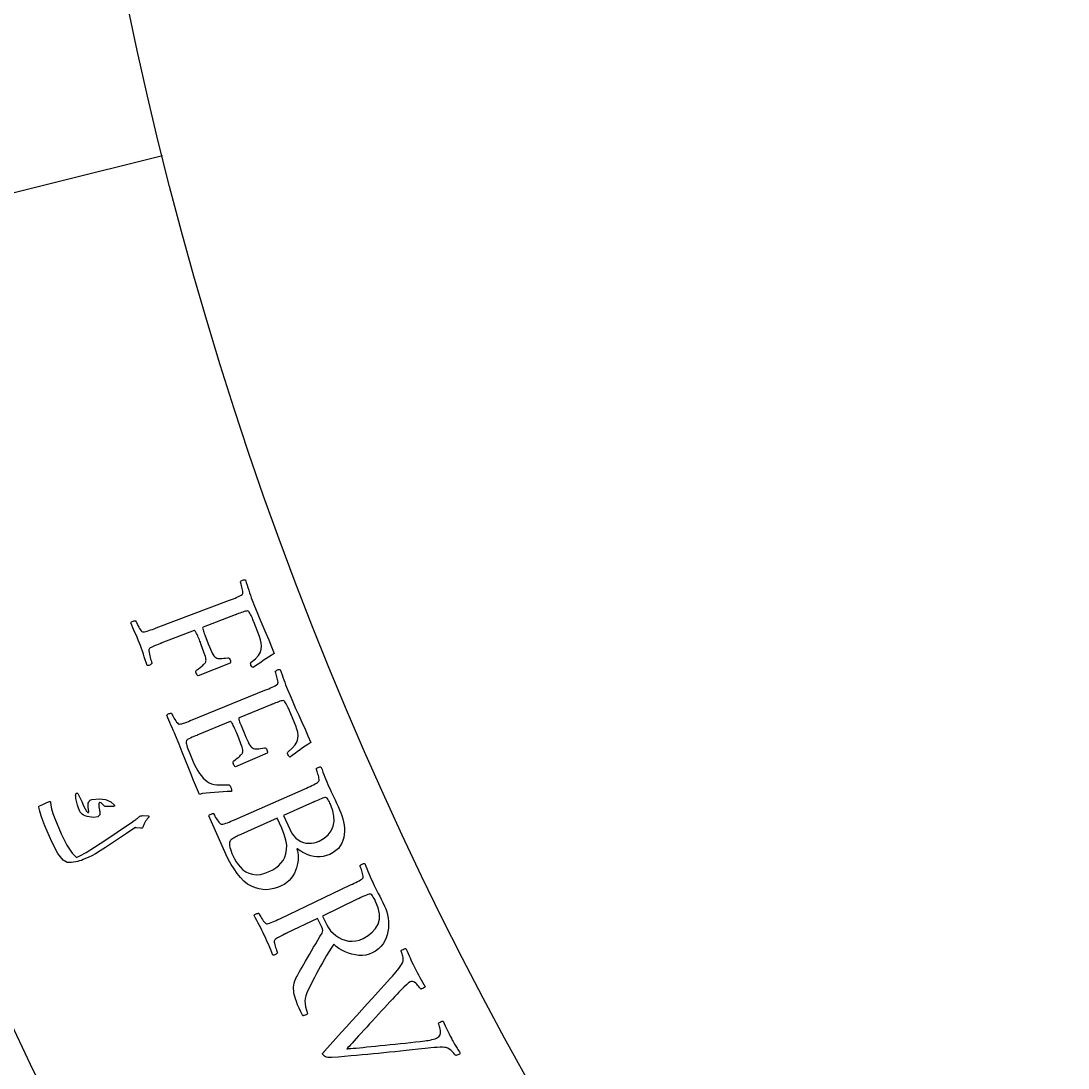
# Model space of a CAD drawing. Header units: millimetres. Extents: x -65 to 65, y -65 to 75.
# Drawn here: x -44.23 to -32, y -21.26 to -9.03 of the extents above; entities that cross this region are included whole.
import ezdxf

# ---------------------------------------------------------------- set-up
doc = ezdxf.new("R2010")
doc.units = ezdxf.units.MM
for name, color, linetype in [('CUT_OUTER', 1, 'Continuous'), ('ENGRAVE', 7, 'Continuous'), ('TEXT', 5, 'Continuous')]:
    doc.layers.add(name, color=color, linetype=linetype)

msp = doc.modelspace()

# ---------------------------------------------------------------- linework, layer by layer
at = {"layer": 'CUT_OUTER'}
msp.add_arc((-0.0001, -0.0002), 64.9998, 178.916906, 2.285404, dxfattribs=at)
at = {"layer": 'ENGRAVE'}
msp.add_lwpolyline([(-50.1431, -12.4888), (-42.5744, -10.6037)], dxfattribs=at)
for radius in [63.7, 63.7, 61.9938, 58.825, 58.825, 56.3225, 51.675, 51.675, 48.945, 43.875, 43.875]:
    msp.add_circle((0, 0), radius, dxfattribs=at)
at = {"layer": 'TEXT'}
for points in [[(-41.5283, -15.7963), (-41.5007, -15.8673), (-41.471, -15.9415), (-41.4389, -16.0188), (-41.4046, -16.0993), (-41.3697, -16.181), (-41.3357, -16.2619), (-41.3028, -16.342), (-41.2709, -16.4214), (-41.3058, -16.4415), (-41.3389, -16.4618), (-41.3701, -16.4823), (-41.3996, -16.5028), (-41.4284, -16.5235), (-41.4578, -16.5441), (-41.4878, -16.5647), (-41.5184, -16.5852), (-41.5252, -16.5811), (-41.5315, -16.5747), (-41.5372, -16.566), (-41.5423, -16.5551), (-41.546, -16.5431), (-41.5467, -16.5335), (-41.5444, -16.5262), (-41.5392, -16.5212), (-41.4914, -16.4816), (-41.4558, -16.4433), (-41.4326, -16.406), (-41.4215, -16.3699), (-41.4192, -16.3339), (-41.4219, -16.297), (-41.4297, -16.2592), (-41.4425, -16.2205), (-41.5081, -16.0516), (-41.511, -16.0444), (-41.515, -16.0346), (-41.5201, -16.0224), (-41.5263, -16.0078), (-41.5331, -15.9922), (-41.5401, -15.9773), (-41.5472, -15.963), (-41.5546, -15.9494), (-41.5619, -15.9377), (-41.5688, -15.9294), (-41.5753, -15.9244), (-41.5814, -15.9227), (-41.5935, -15.9242), (-41.6068, -15.9269), (-41.6215, -15.9309), (-41.6375, -15.9361), (-41.6543, -15.942), (-41.6712, -15.9481), (-41.6884, -15.9545), (-41.7058, -15.961), (-41.7126, -15.9636), (-41.7186, -15.9659), (-41.7239, -15.968), (-41.7284, -15.9697), (-42.1026, -16.1129), (-42.1057, -16.116), (-42.1068, -16.1221), (-42.1058, -16.1312), (-42.1027, -16.1434), (-42.0984, -16.1573), (-42.0935, -16.172), (-42.0881, -16.1873), (-42.0821, -16.2033), (-42.0419, -16.3072), (-42.0286, -16.3408), (-42.0162, -16.3702), (-42.0049, -16.3955), (-41.9946, -16.4166), (-41.9846, -16.4341), (-41.9745, -16.4483), (-41.9641, -16.4594), (-41.9534, -16.4674), (-41.942, -16.4728), (-41.9291, -16.4766), (-41.9148, -16.4786), (-41.8992, -16.4789), (-41.8815, -16.4779), (-41.8612, -16.4762), (-41.8382, -16.4738), (-41.8126, -16.4706), (-41.8053, -16.4706), (-41.7986, -16.4744), (-41.7926, -16.482), (-41.7871, -16.4933), (-41.7833, -16.5048), (-41.7814, -16.515), (-41.7816, -16.524), (-41.7837, -16.5317), (-42.1604, -16.6808), (-42.166, -16.6771), (-42.1714, -16.6709), (-42.1765, -16.6623), (-42.1815, -16.6513), (-42.185, -16.6398), (-42.1858, -16.63), (-42.1839, -16.6217), (-42.1792, -16.615), (-42.1552, -16.5976), (-42.135, -16.5825), (-42.1184, -16.5696), (-42.1055, -16.5589), (-42.0955, -16.5498), (-42.0874, -16.5417), (-42.0813, -16.5348), (-42.0771, -16.5288), (-42.0742, -16.5234), (-42.0717, -16.5176), (-42.0699, -16.5117), (-42.0685, -16.5055), (-42.0674, -16.4972), (-42.0682, -16.486), (-42.0709, -16.4716), (-42.0756, -16.4542), (-42.0816, -16.4348), (-42.0881, -16.4147), (-42.0952, -16.3937), (-42.1029, -16.372), (-42.1109, -16.3502), (-42.1187, -16.3291), (-42.1264, -16.3087), (-42.134, -16.289), (-42.1393, -16.2753), (-42.1452, -16.2607), (-42.1515, -16.2453), (-42.1582, -16.2291), (-42.1651, -16.2131), (-42.1718, -16.1983), (-42.1784, -16.1847), (-42.1847, -16.1725), (-42.1908, -16.1625), (-42.1966, -16.1559), (-42.2022, -16.1528), (-42.2075, -16.153), (-42.5838, -16.297), (-42.5868, -16.2982), (-42.5899, -16.2994), (-42.593, -16.3006), (-42.5961, -16.3018), (-42.5992, -16.3029), (-42.6023, -16.3041), (-42.6053, -16.3053), (-42.6084, -16.3065), (-42.6275, -16.3139), (-42.6456, -16.321), (-42.6628, -16.3279), (-42.679, -16.3347), (-42.6939, -16.3413), (-42.7071, -16.3481), (-42.7187, -16.355), (-42.7286, -16.362), (-42.7321, -16.3678), (-42.7339, -16.3774), (-42.734, -16.3905), (-42.7324, -16.4074), (-42.7296, -16.4262), (-42.7258, -16.4452), (-42.7213, -16.4646), (-42.7158, -16.4842), (-42.7104, -16.5022), (-42.7059, -16.5169), (-42.7022, -16.5282), (-42.6993, -16.5361), (-42.7031, -16.5407), (-42.7087, -16.5454), (-42.7161, -16.5499), (-42.7253, -16.5545), (-42.7348, -16.5581), (-42.7432, -16.5599), (-42.7506, -16.56), (-42.7568, -16.5583), (-42.767, -16.5262), (-42.7775, -16.4934), (-42.7884, -16.46), (-42.7996, -16.426), (-42.811, -16.3922), (-42.8224, -16.3595), (-42.8338, -16.3279), (-42.8452, -16.2972), (-42.8586, -16.263), (-42.8718, -16.231), (-42.885, -16.2012), (-42.898, -16.1735), (-42.9107, -16.1465), (-42.9231, -16.1185), (-42.935, -16.0897), (-42.9465, -16.06), (-42.9429, -16.0546), (-42.9374, -16.0498), (-42.9298, -16.0455), (-42.9203, -16.0419), (-42.9105, -16.0392), (-42.9019, -16.0377), (-42.8947, -16.0374), (-42.8887, -16.0384), (-42.8857, -16.0459), (-42.8814, -16.0558), (-42.8756, -16.0681), (-42.8685, -16.083), (-42.8605, -16.0987), (-42.852, -16.1138), (-42.8429, -16.1282), (-42.8334, -16.142), (-42.8241, -16.1537), (-42.8159, -16.1618), (-42.8088, -16.1663), (-42.8027, -16.1672), (-42.7881, -16.1659), (-42.7719, -16.163), (-42.7544, -16.1585), (-42.7353, -16.1524), (-42.7152, -16.1453), (-42.6944, -16.1378), (-42.6728, -16.1299), (-42.6505, -16.1215), (-41.7917, -15.7969), (-41.7694, -15.7884), (-41.7478, -15.78), (-41.7269, -15.7717), (-41.7067, -15.7636), (-41.6879, -15.7554), (-41.6714, -15.7471), (-41.6572, -15.7386), (-41.6452, -15.73), (-41.6405, -15.7251), (-41.6377, -15.7171), (-41.6371, -15.706), (-41.6385, -15.6917), (-41.6412, -15.6758), (-41.6444, -15.6597), (-41.6481, -15.6433), (-41.6524, -15.6267), (-41.6566, -15.6113), (-41.6602, -15.5986), (-41.6633, -15.5885), (-41.6659, -15.5811), (-41.662, -15.5766), (-41.6563, -15.5721), (-41.6489, -15.5676), (-41.6397, -15.5633), (-41.6301, -15.5598), (-41.6217, -15.558), (-41.6143, -15.5579), (-41.6082, -15.5595), (-41.598, -15.59), (-41.588, -15.6204), (-41.5782, -15.6505), (-41.5686, -15.6804), (-41.559, -15.7099), (-41.5491, -15.7391), (-41.5388, -15.7679), (-41.5283, -15.7963)], [(-41.1155, -16.8415), (-41.0862, -16.9118), (-41.0545, -16.9852), (-41.0206, -17.0618), (-40.9842, -17.1414), (-40.9472, -17.2221), (-40.9112, -17.3021), (-40.8763, -17.3814), (-40.8423, -17.46), (-40.8767, -17.481), (-40.9093, -17.5021), (-40.9401, -17.5233), (-40.9689, -17.5446), (-40.9972, -17.566), (-41.0261, -17.5873), (-41.0556, -17.6086), (-41.0857, -17.63), (-41.0926, -17.626), (-41.099, -17.6198), (-41.1049, -17.6112), (-41.1103, -17.6004), (-41.1143, -17.5886), (-41.1153, -17.579), (-41.1132, -17.5716), (-41.1081, -17.5665), (-41.0613, -17.5258), (-41.0267, -17.4865), (-41.0044, -17.4487), (-40.9943, -17.4123), (-40.9928, -17.3762), (-40.9965, -17.3394), (-41.0052, -17.3018), (-41.019, -17.2634), (-41.0889, -17.0963), (-41.092, -17.0891), (-41.0962, -17.0795), (-41.1016, -17.0674), (-41.1081, -17.0529), (-41.1153, -17.0375), (-41.1227, -17.0228), (-41.1302, -17.0087), (-41.1379, -16.9952), (-41.1455, -16.9838), (-41.1526, -16.9756), (-41.1592, -16.9708), (-41.1654, -16.9692), (-41.1774, -16.9711), (-41.1907, -16.9741), (-41.2053, -16.9785), (-41.2212, -16.984), (-41.2378, -16.9904), (-41.2545, -16.9969), (-41.2715, -17.0037), (-41.2887, -17.0107), (-41.2955, -17.0135), (-41.3015, -17.016), (-41.3067, -17.0181), (-41.3111, -17.0199), (-41.6816, -17.1726), (-41.6846, -17.1757), (-41.6855, -17.1819), (-41.6843, -17.191), (-41.681, -17.203), (-41.6763, -17.2169), (-41.671, -17.2314), (-41.6652, -17.2466), (-41.6588, -17.2624), (-41.616, -17.3653), (-41.6018, -17.3986), (-41.5887, -17.4277), (-41.5768, -17.4526), (-41.5659, -17.4735), (-41.5556, -17.4907), (-41.545, -17.5047), (-41.5344, -17.5155), (-41.5235, -17.5232), (-41.5119, -17.5283), (-41.499, -17.5317), (-41.4847, -17.5334), (-41.469, -17.5333), (-41.4514, -17.5319), (-41.4311, -17.5297), (-41.4082, -17.5267), (-41.3826, -17.5228), (-41.3754, -17.5227), (-41.3686, -17.5263), (-41.3623, -17.5337), (-41.3566, -17.5448), (-41.3525, -17.5563), (-41.3504, -17.5665), (-41.3503, -17.5754), (-41.3522, -17.5832), (-41.725, -17.7417), (-41.7307, -17.7382), (-41.7362, -17.7322), (-41.7416, -17.7237), (-41.7469, -17.7128), (-41.7506, -17.7014), (-41.7517, -17.6916), (-41.75, -17.6833), (-41.7455, -17.6765), (-41.722, -17.6585), (-41.7021, -17.6429), (-41.6858, -17.6295), (-41.6733, -17.6185), (-41.6635, -17.6091), (-41.6556, -17.6009), (-41.6496, -17.5938), (-41.6456, -17.5878), (-41.6428, -17.5822), (-41.6405, -17.5764), (-41.6388, -17.5704), (-41.6376, -17.5642), (-41.6367, -17.5559), (-41.6378, -17.5446), (-41.6409, -17.5304), (-41.646, -17.5131), (-41.6524, -17.4939), (-41.6595, -17.4739), (-41.6671, -17.4532), (-41.6754, -17.4316), (-41.6839, -17.41), (-41.6922, -17.3891), (-41.7004, -17.3689), (-41.7085, -17.3494), (-41.7142, -17.3358), (-41.7204, -17.3214), (-41.7271, -17.3062), (-41.7343, -17.2902), (-41.7416, -17.2743), (-41.7487, -17.2597), (-41.7555, -17.2463), (-41.7622, -17.2342), (-41.7685, -17.2244), (-41.7745, -17.218), (-41.7802, -17.215), (-41.7854, -17.2154), (-42.1641, -17.3713), (-42.1664, -17.3723), (-42.1692, -17.3734), (-42.1725, -17.3748), (-42.1763, -17.3764), (-42.1915, -17.3827), (-42.2087, -17.3901), (-42.2279, -17.3983), (-42.2491, -17.4076), (-42.2687, -17.4168), (-42.2831, -17.4249), (-42.2923, -17.4319), (-42.2962, -17.4378), (-42.2982, -17.4513), (-42.2983, -17.4653), (-42.2965, -17.4799), (-42.2928, -17.4951), (-42.2871, -17.5127), (-42.2793, -17.5343), (-42.2693, -17.5599), (-42.2572, -17.5896), (-42.217, -17.6858), (-42.2011, -17.7211), (-42.1836, -17.7554), (-42.1644, -17.7886), (-42.1434, -17.8209), (-42.1216, -17.8505), (-42.0998, -17.8758), (-42.078, -17.8969), (-42.0561, -17.9138), (-42.0309, -17.9293), (-42.0037, -17.9408), (-41.9743, -17.9484), (-41.9429, -17.9521), (-41.9099, -17.9534), (-41.8759, -17.954), (-41.8408, -17.9538), (-41.8048, -17.9529), (-41.798, -17.9539), (-41.7917, -17.9581), (-41.7859, -17.9655), (-41.7804, -17.976), (-41.774, -17.9931), (-41.7704, -18.0077), (-41.7696, -18.02), (-41.7716, -18.0299), (-41.8189, -18.0331), (-41.8678, -18.0362), (-41.9182, -18.0392), (-41.9702, -18.042), (-42.0206, -18.0455), (-42.0665, -18.0505), (-42.1079, -18.057), (-42.1447, -18.0651), (-42.1789, -17.9844), (-42.2124, -17.9037), (-42.245, -17.823), (-42.2769, -17.7422), (-42.3096, -17.659), (-42.3449, -17.5708), (-42.3825, -17.4776), (-42.4226, -17.3794), (-42.4367, -17.3454), (-42.4505, -17.3134), (-42.4638, -17.2833), (-42.4768, -17.2551), (-42.4896, -17.2276), (-42.5021, -17.1994), (-42.5144, -17.1706), (-42.5266, -17.141), (-42.5231, -17.1355), (-42.5177, -17.1306), (-42.5103, -17.1262), (-42.5009, -17.1223), (-42.4911, -17.1193), (-42.4826, -17.1176), (-42.4754, -17.1172), (-42.4694, -17.118), (-42.4662, -17.1254), (-42.4616, -17.1352), (-42.4555, -17.1474), (-42.4481, -17.162), (-42.4396, -17.1775), (-42.4307, -17.1924), (-42.4213, -17.2066), (-42.4114, -17.2202), (-42.4019, -17.2316), (-42.3935, -17.2395), (-42.3862, -17.2438), (-42.3801, -17.2446), (-42.3655, -17.2429), (-42.3495, -17.2396), (-42.332, -17.2346), (-42.3132, -17.2281), (-42.2932, -17.2205), (-42.2726, -17.2124), (-42.2512, -17.204), (-42.2291, -17.195), (-41.3788, -16.8488), (-41.3568, -16.8398), (-41.3354, -16.8308), (-41.3147, -16.822), (-41.2946, -16.8134), (-41.2761, -16.8047), (-41.2598, -16.796), (-41.2458, -16.7872), (-41.2341, -16.7782), (-41.2294, -16.7732), (-41.2269, -16.7651), (-41.2265, -16.754), (-41.2283, -16.7398), (-41.2314, -16.724), (-41.235, -16.7079), (-41.2391, -16.6916), (-41.2438, -16.6751), (-41.2484, -16.6599), (-41.2524, -16.6472), (-41.2558, -16.6372), (-41.2585, -16.6299), (-41.2547, -16.6253), (-41.2492, -16.6206), (-41.2418, -16.616), (-41.2327, -16.6114), (-41.2233, -16.6077), (-41.2149, -16.6057), (-41.2076, -16.6054), (-41.2013, -16.6069), (-41.1904, -16.6371), (-41.1796, -16.6672), (-41.1691, -16.697), (-41.1588, -16.7267), (-41.1484, -16.756), (-41.1377, -16.7849), (-41.1267, -16.8134), (-41.1155, -16.8415)], [(-40.5069, -18.246), (-40.4932, -18.279), (-40.481, -18.3134), (-40.4705, -18.3491), (-40.4616, -18.3862), (-40.455, -18.4237), (-40.4513, -18.4608), (-40.4504, -18.4974), (-40.4525, -18.5336), (-40.458, -18.5689), (-40.4676, -18.6028), (-40.4813, -18.6354), (-40.4991, -18.6667), (-40.5217, -18.6959), (-40.5499, -18.7222), (-40.5835, -18.7458), (-40.6227, -18.7666), (-40.6598, -18.7811), (-40.6972, -18.7905), (-40.7348, -18.7948), (-40.7726, -18.7939), (-40.8095, -18.7891), (-40.8444, -18.7814), (-40.8772, -18.771), (-40.9079, -18.7578), (-40.9357, -18.7434), (-40.9598, -18.7291), (-40.9801, -18.7151), (-40.9967, -18.7013), (-40.9997, -18.7), (-41.0021, -18.7001), (-41.0037, -18.7018), (-41.0047, -18.7049), (-40.9985, -18.7246), (-40.994, -18.7469), (-40.9914, -18.7718), (-40.9906, -18.7994), (-40.9919, -18.8287), (-40.9956, -18.8591), (-41.0017, -18.8904), (-41.0102, -18.9227), (-41.0214, -18.955), (-41.0358, -18.9861), (-41.0532, -19.0161), (-41.0737, -19.045), (-41.0975, -19.0719), (-41.1247, -19.0959), (-41.1554, -19.117), (-41.1896, -19.1352), (-41.2316, -19.1525), (-41.2738, -19.1655), (-41.3162, -19.1742), (-41.3588, -19.1785), (-41.402, -19.1776), (-41.4462, -19.1705), (-41.4914, -19.1573), (-41.5376, -19.138), (-41.5819, -19.1123), (-41.6244, -19.0791), (-41.665, -19.0381), (-41.7037, -18.9896), (-41.74, -18.9368), (-41.7735, -18.8829), (-41.8042, -18.8281), (-41.8321, -18.7722), (-42.0343, -18.315), (-42.031, -18.3095), (-42.0258, -18.3044), (-42.0185, -18.2997), (-42.0092, -18.2956), (-41.9995, -18.2924), (-41.991, -18.2904), (-41.9838, -18.2898), (-41.9778, -18.2904), (-41.9744, -18.2977), (-41.9695, -18.3074), (-41.9631, -18.3194), (-41.9552, -18.3338), (-41.9464, -18.3491), (-41.9371, -18.3637), (-41.9273, -18.3777), (-41.917, -18.391), (-41.9071, -18.4021), (-41.8985, -18.4098), (-41.8912, -18.4139), (-41.885, -18.4145), (-41.8705, -18.4124), (-41.8546, -18.4086), (-41.8372, -18.4032), (-41.8186, -18.3961), (-41.7988, -18.388), (-41.7784, -18.3794), (-41.7573, -18.3703), (-41.7355, -18.3608), (-40.8951, -17.9911), (-40.8733, -17.9814), (-40.8522, -17.9719), (-40.8317, -17.9625), (-40.8119, -17.9533), (-40.7937, -17.9441), (-40.7776, -17.935), (-40.7639, -17.9257), (-40.7524, -17.9165), (-40.7479, -17.9113), (-40.7456, -17.9032), (-40.7455, -17.8921), (-40.7477, -17.8779), (-40.7512, -17.8622), (-40.7553, -17.8462), (-40.7598, -17.8301), (-40.765, -17.8137), (-40.77, -17.7986), (-40.7743, -17.786), (-40.778, -17.7762), (-40.7809, -17.7689), (-40.7773, -17.7642), (-40.7719, -17.7594), (-40.7647, -17.7546), (-40.7557, -17.7497), (-40.7463, -17.7457), (-40.738, -17.7435), (-40.7307, -17.743), (-40.7244, -17.7443), (-40.7126, -17.7742), (-40.701, -17.804), (-40.6897, -17.8335), (-40.6785, -17.8629), (-40.6674, -17.8919), (-40.6559, -17.9205), (-40.6441, -17.9487), (-40.6321, -17.9765), (-40.6191, -18.0055), (-40.6054, -18.0353), (-40.591, -18.066), (-40.5759, -18.0976), (-40.56, -18.1309), (-40.5432, -18.1667), (-40.5255, -18.2051), (-40.5069, -18.246)], [(-43.1367, -18.1913), (-43.1359, -18.1939), (-43.136, -18.1965), (-43.1369, -18.1991), (-43.1387, -18.2016), (-43.1406, -18.203), (-43.1428, -18.2041), (-43.1453, -18.2049), (-43.1481, -18.2056), (-43.2317, -18.2077), (-43.2404, -18.2073), (-43.2475, -18.2061), (-43.253, -18.2039), (-43.2568, -18.2009), (-43.2687, -18.1861), (-43.2811, -18.1744), (-43.2939, -18.1659), (-43.3072, -18.1606), (-43.3129, -18.1608), (-43.3171, -18.1655), (-43.3198, -18.1747), (-43.321, -18.1884), (-43.3204, -18.197), (-43.3196, -18.2058), (-43.3185, -18.2148), (-43.3172, -18.2239), (-43.3155, -18.2334), (-43.3135, -18.2431), (-43.3111, -18.2532), (-43.3084, -18.2637), (-43.3083, -18.3038), (-43.333, -18.3271), (-43.3826, -18.3336), (-43.457, -18.3232), (-43.4808, -18.316), (-43.5006, -18.3075), (-43.5164, -18.2976), (-43.5281, -18.2865), (-43.5375, -18.2728), (-43.5475, -18.2526), (-43.558, -18.2259), (-43.569, -18.1927), (-43.5743, -18.1755), (-43.5787, -18.159), (-43.5822, -18.1432), (-43.5848, -18.128), (-43.5869, -18.1135), (-43.5886, -18.0998), (-43.5899, -18.087), (-43.5909, -18.0751), (-43.59, -18.0671), (-43.5877, -18.0607), (-43.5842, -18.056), (-43.5794, -18.0529), (-43.5738, -18.0516), (-43.5689, -18.0525), (-43.5649, -18.0558), (-43.5616, -18.0614), (-43.5526, -18.0796), (-43.5426, -18.1005), (-43.5318, -18.124), (-43.52, -18.15), (-43.498, -18.1986), (-43.479, -18.2358), (-43.4629, -18.2615), (-43.4498, -18.2758), (-43.4473, -18.2773), (-43.4447, -18.2776), (-43.442, -18.2767), (-43.4392, -18.2745), (-43.4378, -18.2725), (-43.4369, -18.2696), (-43.4367, -18.2657), (-43.437, -18.2609), (-43.4439, -18.2179), (-43.446, -18.1996), (-43.4458, -18.1831), (-43.4432, -18.1684), (-43.4382, -18.1554), (-43.4312, -18.1433), (-43.4224, -18.1342), (-43.412, -18.1282), (-43.3999, -18.1252), (-43.3132, -18.1177), (-43.2404, -18.1263), (-43.1816, -18.1508), (-43.1367, -18.1913)], [(-41.1606, -18.3106), (-41.0885, -18.472), (-41.0676, -18.5127), (-41.0443, -18.5473), (-41.0186, -18.5756), (-40.9906, -18.5978), (-40.961, -18.6145), (-40.9307, -18.6265), (-40.8996, -18.6339), (-40.8678, -18.6365), (-40.8361, -18.6351), (-40.8055, -18.6305), (-40.7759, -18.6226), (-40.7473, -18.6114), (-40.6883, -18.5782), (-40.6413, -18.5382), (-40.6063, -18.4915), (-40.5832, -18.4379), (-40.5721, -18.3797), (-40.5727, -18.3191), (-40.5851, -18.256), (-40.6092, -18.1903), (-40.6138, -18.1804), (-40.6197, -18.1682), (-40.6269, -18.1538), (-40.6354, -18.1371), (-40.6444, -18.1216), (-40.6533, -18.1105), (-40.6619, -18.104), (-40.6703, -18.1019), (-40.6807, -18.1034), (-40.693, -18.1064), (-40.7074, -18.1111), (-40.7237, -18.1174), (-40.7412, -18.1247), (-40.7592, -18.1323), (-40.7777, -18.1403), (-40.7966, -18.1486), (-40.8005, -18.1504), (-40.8041, -18.152), (-40.8075, -18.1535), (-40.8106, -18.1549), (-40.8137, -18.1562), (-40.8167, -18.1576), (-40.8197, -18.1589), (-40.8227, -18.1603)], [(-42.742, -18.3391), (-42.7533, -18.3527), (-42.7636, -18.3664), (-42.7731, -18.3801), (-42.7816, -18.3938), (-42.7892, -18.4075), (-42.7959, -18.4215), (-42.8015, -18.4356), (-42.8062, -18.4499), (-42.8096, -18.4561), (-42.815, -18.46), (-42.8224, -18.4616), (-42.8318, -18.4609), (-42.8825, -18.4545), (-42.8879, -18.454), (-42.8923, -18.454), (-42.8958, -18.4543), (-42.8983, -18.455), (-42.9982, -18.5239), (-43.0888, -18.5855), (-43.17, -18.6399), (-43.2418, -18.6869), (-43.3043, -18.7265), (-43.3574, -18.7584), (-43.4011, -18.7827), (-43.4355, -18.7994), (-43.5015, -18.8279), (-43.5229, -18.8358), (-43.5449, -18.8427), (-43.5673, -18.8486), (-43.5903, -18.8536), (-43.6139, -18.8574), (-43.638, -18.8602), (-43.6628, -18.8617), (-43.6882, -18.8621), (-43.7377, -18.8351), (-43.798, -18.7544), (-43.8688, -18.62), (-43.9496, -18.4315), (-43.9722, -18.3716), (-43.9917, -18.3155), (-44.0078, -18.2633), (-44.0207, -18.2149), (-44.0206, -18.21), (-44.0193, -18.206), (-44.0165, -18.2027), (-44.0124, -18.2004), (-43.9922, -18.1905), (-43.9737, -18.1817), (-43.9569, -18.174), (-43.942, -18.1672), (-43.9286, -18.1614), (-43.9166, -18.1565), (-43.9061, -18.1525), (-43.8969, -18.1494), (-43.8917, -18.1479), (-43.8881, -18.1486), (-43.8863, -18.1513), (-43.8862, -18.1561), (-43.8826, -18.1919), (-43.8727, -18.2357), (-43.8563, -18.2877), (-43.8335, -18.3477), (-43.759, -18.5245), (-43.6919, -18.659), (-43.6327, -18.7514), (-43.5816, -18.8017), (-43.5406, -18.7839), (-43.4696, -18.7434), (-43.3687, -18.6803), (-43.2377, -18.5946), (-43.1069, -18.5078), (-43.0082, -18.4419), (-42.9414, -18.3966), (-42.9067, -18.372), (-42.8974, -18.365), (-42.8886, -18.3584), (-42.8805, -18.3522), (-42.8729, -18.3465), (-42.8661, -18.3414), (-42.86, -18.3367), (-42.8547, -18.3326), (-42.8501, -18.3289), (-42.8399, -18.3218), (-42.8293, -18.3169), (-42.8184, -18.3142), (-42.8072, -18.3137), (-42.7451, -18.3169), (-42.7408, -18.3175), (-42.7375, -18.3188), (-42.7354, -18.3207), (-42.7344, -18.3233), (-42.7348, -18.3272), (-42.7362, -18.3311), (-42.7386, -18.3351), (-42.742, -18.3391)], [(-41.2351, -18.3437), (-41.6615, -18.5334), (-41.6695, -18.537), (-41.6793, -18.5416), (-41.6909, -18.5472), (-41.7043, -18.5537), (-41.7184, -18.5608), (-41.7319, -18.5681), (-41.7449, -18.5756), (-41.7574, -18.5833), (-41.7684, -18.5908), (-41.777, -18.5975), (-41.7832, -18.6035), (-41.7871, -18.6087), (-41.7926, -18.6258), (-41.7948, -18.644), (-41.7939, -18.6634), (-41.7897, -18.6839), (-41.7831, -18.7058), (-41.7748, -18.7292), (-41.765, -18.7542), (-41.7535, -18.7807), (-41.7353, -18.8173), (-41.7146, -18.8523), (-41.6912, -18.8856), (-41.6652, -18.9173), (-41.636, -18.9455), (-41.6029, -18.9684), (-41.5661, -18.986), (-41.5254, -18.9984), (-41.4808, -19.0035), (-41.432, -18.9994), (-41.3792, -18.9861), (-41.3222, -18.9636), (-41.2863, -18.945), (-41.2526, -18.9232), (-41.2212, -18.8982), (-41.1919, -18.87), (-41.1667, -18.8377), (-41.1472, -18.8004), (-41.1335, -18.758), (-41.1255, -18.7107), (-41.1252, -18.6578), (-41.1346, -18.5986), (-41.1537, -18.5332), (-41.1825, -18.4615)], [(-39.982, -19.3693), (-39.9677, -19.4022), (-39.9559, -19.4368), (-39.9466, -19.4733), (-39.9397, -19.5116), (-39.9356, -19.5507), (-39.9345, -19.5897), (-39.9366, -19.6286), (-39.9417, -19.6674), (-39.9504, -19.7055), (-39.9629, -19.742), (-39.9795, -19.777), (-39.9999, -19.8106), (-40.0247, -19.8419), (-40.0543, -19.8702), (-40.0885, -19.8953), (-40.1276, -19.9174), (-40.163, -19.9321), (-40.2003, -19.9417), (-40.2395, -19.9463), (-40.2805, -19.9459), (-40.3222, -19.9412), (-40.3632, -19.9327), (-40.4036, -19.9206), (-40.4433, -19.9047), (-40.4811, -19.8858), (-40.5158, -19.8645), (-40.5473, -19.8409), (-40.5756, -19.8149), (-40.6049, -19.8606), (-40.6326, -19.905), (-40.6589, -19.9481), (-40.6836, -19.9899), (-40.7073, -20.0312), (-40.7306, -20.0731), (-40.7536, -20.1154), (-40.7761, -20.1581), (-40.799, -20.2024), (-40.8229, -20.249), (-40.848, -20.2981), (-40.874, -20.3497), (-40.8893, -20.3838), (-40.9007, -20.4171), (-40.9082, -20.4495), (-40.9117, -20.4812), (-40.911, -20.5136), (-40.9057, -20.5485), (-40.8956, -20.5859), (-40.8809, -20.6258), (-40.8841, -20.6314), (-40.8897, -20.6364), (-40.8979, -20.6408), (-40.9084, -20.6446), (-40.9191, -20.6477), (-40.9274, -20.6498), (-40.9333, -20.6511), (-40.937, -20.6516), (-40.96, -20.6048), (-40.9801, -20.5616), (-40.9972, -20.5221), (-41.0113, -20.4863), (-41.0227, -20.4544), (-41.0316, -20.4266), (-41.0379, -20.403), (-41.0416, -20.3835), (-41.0425, -20.3703), (-41.0433, -20.3546), (-41.044, -20.3364), (-41.0446, -20.3156), (-41.0433, -20.2929), (-41.0386, -20.2687), (-41.0304, -20.2432), (-41.0187, -20.2163), (-41.0125, -20.2043), (-41.0038, -20.188), (-40.9927, -20.1673), (-40.979, -20.1424), (-40.9632, -20.114), (-40.9457, -20.083), (-40.9264, -20.0492), (-40.9053, -20.0128), (-40.8829, -19.9744), (-40.8598, -19.9347), (-40.8359, -19.8938), (-40.8112, -19.8517), (-40.7861, -19.8092), (-40.7612, -19.7675), (-40.7363, -19.7265), (-40.7116, -19.6862), (-40.7058, -19.6716), (-40.7047, -19.6549), (-40.7082, -19.6363), (-40.7163, -19.6156), (-40.7647, -19.5149), (-41.1261, -19.6879), (-41.1291, -19.6893), (-41.1321, -19.6908), (-41.135, -19.6922), (-41.138, -19.6936), (-41.141, -19.695), (-41.144, -19.6965), (-41.1469, -19.6979), (-41.1499, -19.6993), (-41.1683, -19.7082), (-41.1858, -19.7168), (-41.2023, -19.7251), (-41.218, -19.7331), (-41.2323, -19.741), (-41.2449, -19.7488), (-41.2559, -19.7566), (-41.2652, -19.7644), (-41.2684, -19.7702), (-41.2699, -19.7789), (-41.2697, -19.7904), (-41.2678, -19.8049), (-41.2646, -19.8209), (-41.2605, -19.8371), (-41.2556, -19.8535), (-41.2498, -19.8701), (-41.244, -19.8855), (-41.2391, -19.8982), (-41.2349, -19.9082), (-41.2316, -19.9155), (-41.235, -19.9205), (-41.2402, -19.9255), (-41.2472, -19.9307), (-41.256, -19.9359), (-41.2652, -19.9403), (-41.2734, -19.9428), (-41.2808, -19.9435), (-41.2871, -19.9423), (-41.2995, -19.9117), (-41.3117, -19.8818), (-41.3238, -19.8525), (-41.3356, -19.8239), (-41.3476, -19.7955), (-41.3601, -19.767), (-41.3731, -19.7382), (-41.3867, -19.7092), (-41.4003, -19.6811), (-41.4144, -19.6529), (-41.429, -19.6246), (-41.444, -19.5963), (-41.4594, -19.5678), (-41.475, -19.539), (-41.4908, -19.5101), (-41.5068, -19.481), (-41.5037, -19.4753), (-41.4986, -19.47), (-41.4914, -19.4652), (-41.4822, -19.4608), (-41.4726, -19.4573), (-41.4642, -19.4552), (-41.457, -19.4543), (-41.451, -19.4548), (-41.4474, -19.462), (-41.4422, -19.4715), (-41.4355, -19.4834), (-41.4273, -19.4976), (-41.418, -19.5126), (-41.4083, -19.5269), (-41.3981, -19.5406), (-41.3874, -19.5536), (-41.3773, -19.5645), (-41.3684, -19.5719), (-41.361, -19.5758), (-41.3548, -19.5762), (-41.3403, -19.5737), (-41.3245, -19.5695), (-41.3074, -19.5636), (-41.2889, -19.556), (-41.2694, -19.5473), (-41.2492, -19.5381), (-41.2284, -19.5285), (-41.2068, -19.5184), (-40.3781, -19.1234), (-40.3565, -19.1131), (-40.3356, -19.103), (-40.3155, -19.0931), (-40.296, -19.0833), (-40.2779, -19.0736), (-40.2622, -19.064), (-40.2487, -19.0544), (-40.2374, -19.0449), (-40.2331, -19.0396), (-40.231, -19.0314), (-40.2313, -19.0202), (-40.2338, -19.0062), (-40.2377, -18.9906), (-40.2421, -18.9749), (-40.247, -18.9592), (-40.2524, -18.9434), (-40.2577, -18.9289), (-40.2622, -18.9168), (-40.266, -18.9072), (-40.2691, -18.9001), (-40.2656, -18.8952), (-40.2604, -18.8903), (-40.2533, -18.8853), (-40.2445, -18.8802), (-40.2352, -18.8759), (-40.2269, -18.8734), (-40.2197, -18.8728), (-40.2133, -18.8739), (-40.2008, -18.9034), (-40.1885, -18.9327), (-40.1764, -18.9616), (-40.1647, -18.9902), (-40.1529, -19.0185), (-40.1407, -19.0464), (-40.1283, -19.0741), (-40.1155, -19.1015), (-40.1017, -19.1301), (-40.0871, -19.1598), (-40.0717, -19.1904), (-40.0555, -19.2219), (-40.0384, -19.2552), (-40.0205, -19.2908), (-40.0017, -19.3289), (-39.982, -19.3693)], [(-40.2328, -19.749), (-40.1745, -19.7152), (-40.1259, -19.6758), (-40.0871, -19.6308), (-40.0581, -19.5802), (-40.0417, -19.5238), (-40.0408, -19.4611), (-40.0555, -19.392), (-40.0857, -19.3165), (-40.0906, -19.3067), (-40.0968, -19.2947), (-40.1044, -19.2805), (-40.1134, -19.2641), (-40.1229, -19.2488), (-40.132, -19.238), (-40.1408, -19.2317), (-40.1493, -19.2299), (-40.1615, -19.2314), (-40.1763, -19.2353), (-40.1939, -19.2415), (-40.2141, -19.2501), (-40.2357, -19.2599), (-40.2574, -19.2699), (-40.2791, -19.2801), (-40.3009, -19.2905), (-40.7051, -19.4864), (-40.6559, -19.5889), (-40.6359, -19.6248), (-40.6119, -19.6578), (-40.584, -19.6878), (-40.5522, -19.7147), (-40.5174, -19.7378), (-40.4806, -19.7561), (-40.4418, -19.7696), (-40.4011, -19.7783), (-40.3594, -19.7811), (-40.3174, -19.7772), (-40.2752, -19.7665), (-40.2328, -19.749)], [(-39.6322, -20.085), (-39.6166, -20.1154), (-39.6008, -20.1451), (-39.5848, -20.1741), (-39.5688, -20.2025), (-39.5527, -20.2304), (-39.5369, -20.2581), (-39.5213, -20.2856), (-39.5059, -20.313), (-39.5099, -20.3171), (-39.5161, -20.3215), (-39.5244, -20.3263), (-39.5348, -20.3315), (-39.5452, -20.3358), (-39.5533, -20.3382), (-39.5592, -20.3387), (-39.5627, -20.3373), (-39.5657, -20.3324), (-39.5705, -20.3253), (-39.5772, -20.3159), (-39.5859, -20.3044), (-39.5958, -20.2922), (-39.6066, -20.2808), (-39.6182, -20.2703), (-39.6305, -20.2606), (-39.6434, -20.2534), (-39.6565, -20.2503), (-39.6699, -20.2512), (-39.6835, -20.2562), (-39.7022, -20.2685), (-39.7271, -20.2894), (-39.7581, -20.3189), (-39.7952, -20.357), (-39.8142, -20.3773), (-39.8361, -20.4007), (-39.8609, -20.4274), (-39.8885, -20.4572), (-39.9183, -20.4893), (-39.9497, -20.5231), (-39.9825, -20.5584), (-40.0168, -20.5953), (-40.0519, -20.633), (-40.0868, -20.6709), (-40.1217, -20.709), (-40.1565, -20.7472), (-40.1905, -20.7847), (-40.2232, -20.8206), (-40.2546, -20.8549), (-40.2846, -20.8876), (-40.3126, -20.9181), (-40.3379, -20.9457), (-40.3605, -20.9703), (-40.3805, -20.992), (-40.3969, -21.01), (-40.4091, -21.0234), (-40.417, -21.0322), (-40.4206, -21.0365), (-40.4124, -21.0361), (-40.3975, -21.0351), (-40.376, -21.0333), (-40.3478, -21.0309), (-40.3142, -21.028), (-40.2764, -21.0244), (-40.2343, -21.0204), (-40.188, -21.0158), (-40.1384, -21.0108), (-40.0862, -21.0056), (-40.0316, -21), (-39.9744, -20.9942), (-39.9158, -20.9882), (-39.8568, -20.982), (-39.7973, -20.9758), (-39.7375, -20.9694), (-39.6783, -20.963), (-39.6209, -20.9567), (-39.5653, -20.9505), (-39.5115, -20.9445), (-39.4913, -20.942), (-39.4709, -20.9389), (-39.4502, -20.9349), (-39.4293, -20.9303), (-39.4094, -20.925), (-39.3915, -20.9194), (-39.3757, -20.9133), (-39.362, -20.9068), (-39.3483, -20.8974), (-39.3382, -20.8859), (-39.3318, -20.8722), (-39.329, -20.8563), (-39.3288, -20.8394), (-39.33, -20.8226), (-39.3327, -20.8061), (-39.3369, -20.7897), (-39.3415, -20.7747), (-39.3457, -20.7623), (-39.3494, -20.7527), (-39.3527, -20.7456), (-39.3513, -20.7406), (-39.3472, -20.7354), (-39.3402, -20.7299), (-39.3304, -20.7241), (-39.3199, -20.7192), (-39.3107, -20.7162), (-39.3028, -20.715), (-39.2962, -20.7158), (-39.2839, -20.7417), (-39.272, -20.767), (-39.2606, -20.7915), (-39.2497, -20.8155), (-39.2387, -20.8393), (-39.2269, -20.8637), (-39.2144, -20.8886), (-39.2011, -20.9139), (-39.19, -20.9346), (-39.1799, -20.953), (-39.171, -20.969), (-39.1631, -20.9827), (-39.1557, -20.9952), (-39.1483, -21.0075), (-39.1408, -21.0195), (-39.1332, -21.0314), (-39.1252, -21.044), (-39.1165, -21.0579), (-39.107, -21.0732), (-39.0967, -21.09), (-39.1007, -21.0942), (-39.107, -21.0986), (-39.1157, -21.1035), (-39.1266, -21.1086), (-39.1374, -21.113), (-39.1454, -21.1157), (-39.1505, -21.1165), (-39.153, -21.1155), (-39.1576, -21.1083), (-39.1655, -21.098), (-39.1765, -21.0848), (-39.1908, -21.0685), (-39.2072, -21.0523), (-39.2251, -21.0395), (-39.2442, -21.03), (-39.2647, -21.0237), (-39.2819, -21.021), (-39.3047, -21.0197), (-39.3332, -21.0197), (-39.3673, -21.021), (-39.4038, -21.0232), (-39.4392, -21.026), (-39.4736, -21.0292), (-39.5069, -21.0329), (-39.5842, -21.0415), (-39.6582, -21.0496), (-39.729, -21.0574), (-39.7966, -21.0647), (-39.862, -21.0717), (-39.9264, -21.0783), (-39.9897, -21.0847), (-40.0518, -21.0906), (-40.1141, -21.0965), (-40.1775, -21.1024), (-40.2421, -21.1084), (-40.3078, -21.1145), (-40.3761, -21.1207), (-40.448, -21.1268), (-40.5237, -21.1329), (-40.6031, -21.139), (-40.6243, -21.1398), (-40.6429, -21.1388), (-40.6587, -21.1358), (-40.6718, -21.1309), (-40.6826, -21.1246), (-40.6919, -21.1173), (-40.6995, -21.1089), (-40.7054, -21.0996), (-40.7061, -21.0963), (-40.705, -21.0925), (-40.7023, -21.0881), (-40.6978, -21.0831), (-40.6929, -21.0781), (-40.6888, -21.0735), (-40.6857, -21.0693), (-40.6833, -21.0656), (-40.6162, -20.9904), (-40.5512, -20.9179), (-40.4884, -20.848), (-40.4277, -20.7807), (-40.3679, -20.7146), (-40.3075, -20.648), (-40.2465, -20.5809), (-40.185, -20.5134), (-40.1216, -20.4438), (-40.0552, -20.3704), (-39.9857, -20.2934), (-39.913, -20.2127), (-39.8906, -20.1881), (-39.8697, -20.1644), (-39.8501, -20.1415), (-39.8319, -20.1195), (-39.815, -20.0979), (-39.7995, -20.0762), (-39.7852, -20.0544), (-39.7722, -20.0325), (-39.7676, -20.023), (-39.7647, -20.0119), (-39.7635, -19.9992), (-39.7641, -19.985), (-39.7658, -19.9702), (-39.7682, -19.956), (-39.7712, -19.9422), (-39.775, -19.9289), (-39.7789, -19.9168), (-39.7825, -19.9065), (-39.7858, -19.898), (-39.7889, -19.8913), (-39.7876, -19.8896), (-39.7829, -19.8865), (-39.7748, -19.882), (-39.7632, -19.8761), (-39.7514, -19.8703), (-39.7426, -19.8664), (-39.7367, -19.8642), (-39.7337, -19.8637), (-39.7191, -19.8956), (-39.7059, -19.9248), (-39.6943, -19.9512), (-39.6841, -19.9749), (-39.6738, -19.9986), (-39.6617, -20.0248), (-39.6479, -20.0536), (-39.6322, -20.085)]]:
    msp.add_lwpolyline(points, close=True, dxfattribs=at)

doc.saveas('drawing.dxf')
